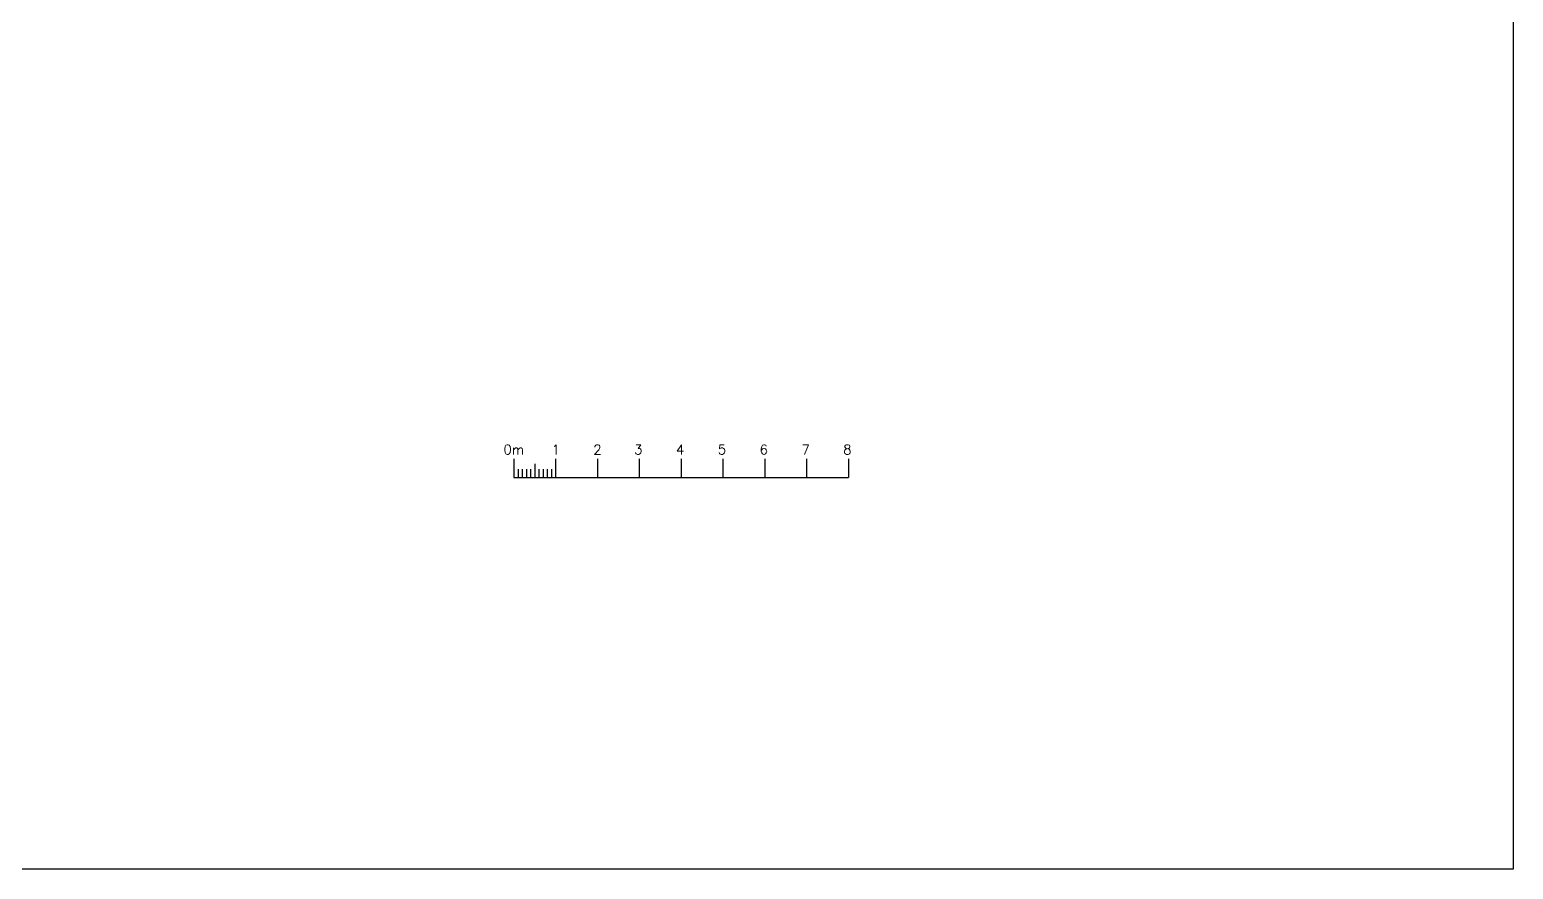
# Model space of a CAD drawing. Extents: x 11182 to 734459, y -1391328 to 152085.
# Drawn here: x 235009 to 270490, y -964525 to -944447 of the extents above; entities that cross this region are included whole.
import ezdxf
from ezdxf.enums import TextEntityAlignment as Align

# ---------------------------------------------------------------- set-up
doc = ezdxf.new("R2010")
doc.units = 0
doc.header["$LTSCALE"] = 500
doc.header["$MEASUREMENT"] = 0
doc.layers.get('0').update_dxf_attribs({"linetype": 'CONTINUOUS'})
doc.layers.add('0_Defpoints', color=106, linetype='CONTINUOUS', plot=False)
doc.layers.add('0_text', color=7, linetype='CONTINUOUS')
doc.styles.get("Standard").update_dxf_attribs({"font": 'ROMANS', "height": 200})

msp = doc.modelspace()

# ---------------------------------------------------------------- linework, layer by layer
for p, q in [((246588, -954712), (246588, -955157)), ((247588, -954712), (247588, -955157)), ((248588, -954712), (248588, -955157)), ((249588, -954712), (249588, -955157)), ((250588, -954712), (250588, -955157)), ((251588, -954712), (251588, -955157)), ((252588, -954712), (252588, -955157)), ((253588, -954712), (253588, -955157)), ((254588, -954712), (254588, -955157)), ((246688, -954958), (246688, -955157)), ((246788, -954958), (246788, -955157)), ((246888, -954958), (246888, -955157)), ((246988, -954958), (246988, -955157)), ((247088, -954826), (247088, -955157)), ((247188, -954958), (247188, -955157)), ((247288, -954958), (247288, -955157)), ((247388, -954958), (247388, -955157)), ((247488, -954958), (247488, -955157)), ((246588, -955157), (254588, -955157))]:
    msp.add_line(p, q)
at = {"layer": '0_Defpoints'}
msp.add_lwpolyline([(185465, -910295), (270490, -910295), (270490, -964525), (185465, -964525)], close=True, dxfattribs=at)

# ---------------------------------------------------------------- texts
at = {"layer": '0_text'}
for s, p in [('0m', (246588, -954487)), ('1', (247588, -954487)), ('2', (248588, -954487)), ('3', (249565, -954487)), ('4', (250565, -954487)), ('5', (251565, -954487)), ('6', (252565, -954487)), ('7', (253565, -954487)), ('8', (254565, -954487))]:
    msp.add_text(s, height=231, rotation=0, dxfattribs=at).set_placement(p, align=Align.MIDDLE_CENTER)

doc.saveas('drawing.dxf')
